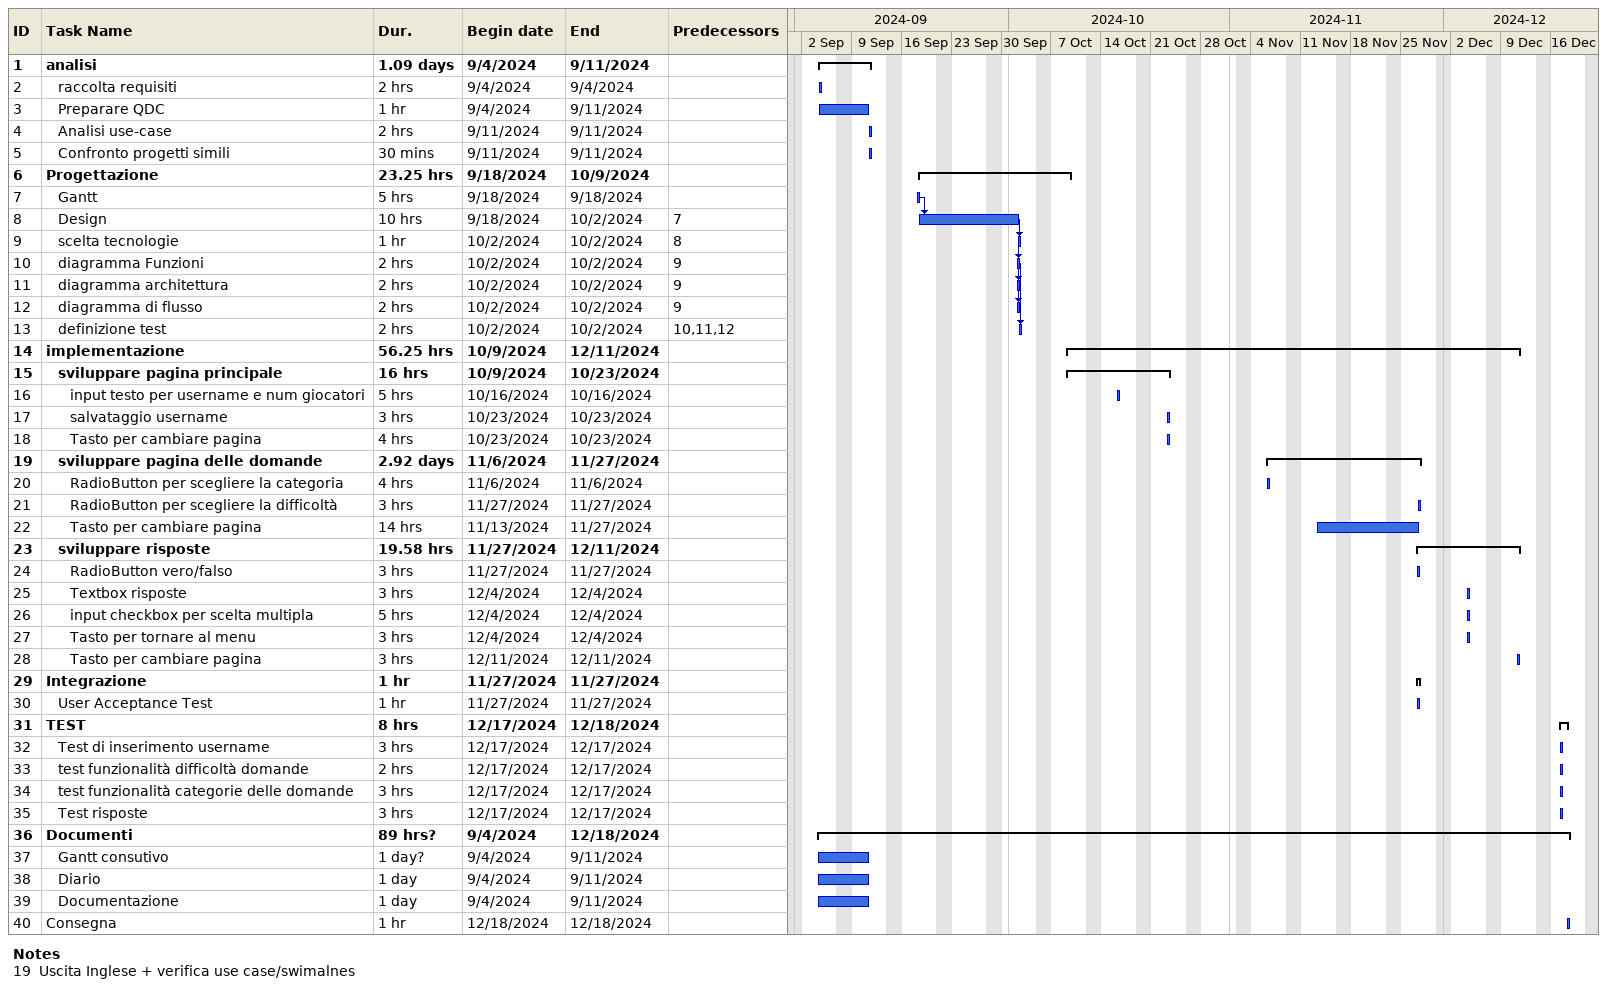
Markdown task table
| ID | Level | Task | Duration | Start | Finish | Predecessors |
|---|---|---|---|---|---|---|
| 1 | 1 | **analisi** | 1.09d | 2024-09-04 | 2024-09-11 |  |
| 2 | 2 | raccolta requisiti | 2h | 2024-09-04 | 2024-09-04 |  |
| 3 | 2 | Preparare QDC | 1h | 2024-09-04 | 2024-09-11 |  |
| 4 | 2 | Analisi use-case | 2h | 2024-09-11 | 2024-09-11 |  |
| 5 | 2 | Confronto progetti simili | 30min | 2024-09-11 | 2024-09-11 |  |
| 6 | 1 | **Progettazione** | 23.25h | 2024-09-18 | 2024-10-09 |  |
| 7 | 2 | Gantt | 5h | 2024-09-18 | 2024-09-18 |  |
| 8 | 2 | Design | 10h | 2024-09-18 | 2024-10-02 | 7 |
| 9 | 2 | scelta tecnologie | 1h | 2024-10-02 | 2024-10-02 | 8 |
| 10 | 2 | diagramma Funzioni | 2h | 2024-10-02 | 2024-10-02 | 9 |
| 11 | 2 | diagramma architettura | 2h | 2024-10-02 | 2024-10-02 | 9 |
| 12 | 2 | diagramma di flusso | 2h | 2024-10-02 | 2024-10-02 | 9 |
| 13 | 2 | definizione test | 2h | 2024-10-02 | 2024-10-02 | 10, 11, 12 |
| 14 | 1 | **implementazione** | 56.25h | 2024-10-09 | 2024-12-11 |  |
| 15 | 2 | **sviluppare pagina principale** | 16h | 2024-10-09 | 2024-10-23 |  |
| 16 | 3 | input testo per username e num giocatori | 5h | 2024-10-16 | 2024-10-16 |  |
| 17 | 3 | salvataggio username | 3h | 2024-10-23 | 2024-10-23 |  |
| 18 | 3 | Tasto per cambiare pagina | 4h | 2024-10-23 | 2024-10-23 |  |
| 19 | 2 | **sviluppare pagina delle domande** | 2.92d | 2024-11-06 | 2024-11-27 |  |
| 20 | 3 | RadioButton per scegliere la categoria | 4h | 2024-11-06 | 2024-11-06 |  |
| 21 | 3 | RadioButton per scegliere la difficoltà | 3h | 2024-11-27 | 2024-11-27 |  |
| 22 | 3 | Tasto per cambiare pagina | 14h | 2024-11-13 | 2024-11-27 |  |
| 23 | 2 | **sviluppare risposte** | 19.58h | 2024-11-27 | 2024-12-11 |  |
| 24 | 3 | RadioButton vero/falso | 3h | 2024-11-27 | 2024-11-27 |  |
| 25 | 3 | Textbox risposte | 3h | 2024-12-04 | 2024-12-04 |  |
| 26 | 3 | input checkbox per scelta multipla | 5h | 2024-12-04 | 2024-12-04 |  |
| 27 | 3 | Tasto per tornare al menu | 3h | 2024-12-04 | 2024-12-04 |  |
| 28 | 3 | Tasto per cambiare pagina | 3h | 2024-12-11 | 2024-12-11 |  |
| 29 | 1 | **Integrazione** | 1h | 2024-11-27 | 2024-11-27 |  |
| 30 | 2 | User Acceptance Test | 1h | 2024-11-27 | 2024-11-27 |  |
| 31 | 1 | **TEST** | 8h | 2024-12-17 | 2024-12-18 |  |
| 32 | 2 | Test di inserimento username | 3h | 2024-12-17 | 2024-12-17 |  |
| 33 | 2 | test funzionalità difficoltà domande | 2h | 2024-12-17 | 2024-12-17 |  |
| 34 | 2 | test funzionalità categorie delle domande | 3h | 2024-12-17 | 2024-12-17 |  |
| 35 | 2 | Test risposte | 3h | 2024-12-17 | 2024-12-17 |  |
| 36 | 1 | **Documenti** | 89h? | 2024-09-04 | 2024-12-18 |  |
| 37 | 2 | Gantt consutivo | 1d? | 2024-09-04 | 2024-09-11 |  |
| 38 | 2 | Diario | 1d | 2024-09-04 | 2024-09-11 |  |
| 39 | 2 | Documentazione | 1d | 2024-09-04 | 2024-09-11 |  |
| 40 | 1 | Consegna | 1h | 2024-12-18 | 2024-12-18 |  |

Notes
- 19: Uscita Inglese + verifica use case/swimalnes
